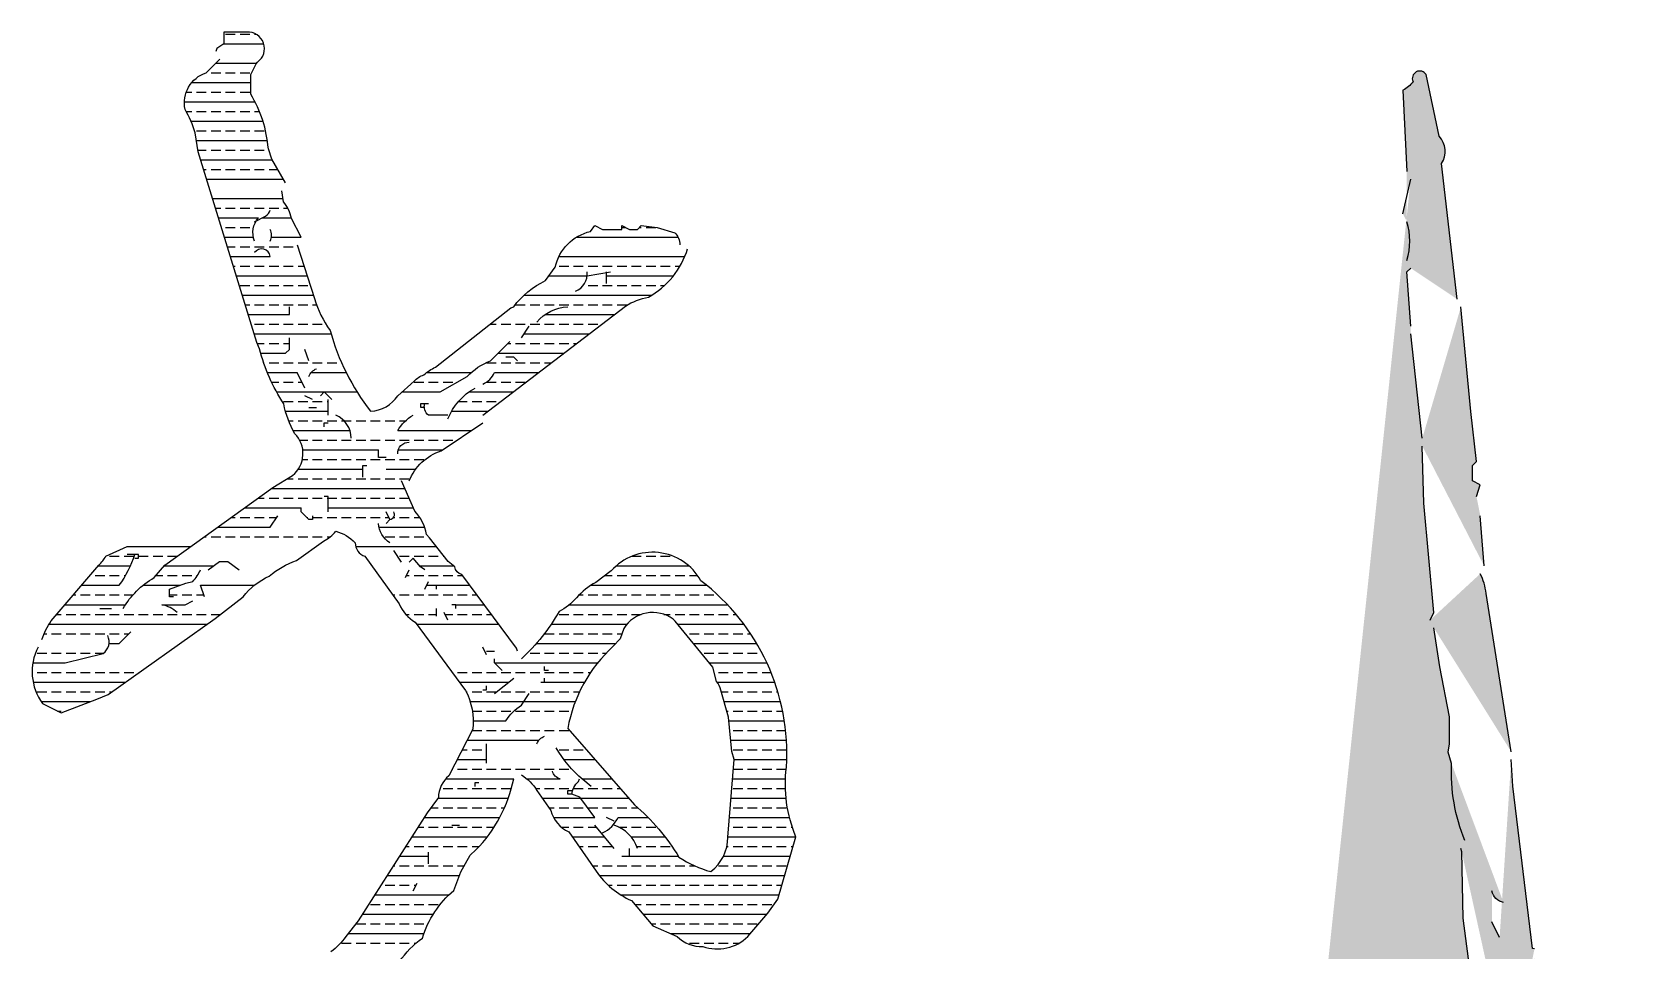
# Model space of a CAD drawing. Header units: millimetres. Extents: x 127 to 2034, y 513 to 812.
# Drawn here: x 1879.713 to 1883.858, y 553.201 to 555.576 of the extents above; entities that cross this region are included whole.
import ezdxf

# ---------------------------------------------------------------- set-up
doc = ezdxf.new("R2010")
doc.units = ezdxf.units.MM

msp = doc.modelspace()

# ---------------------------------------------------------------- hatches: boundary and pattern name
at = {"linetype": 'Continuous'}
h = msp.add_hatch(dxfattribs=at)
h.set_pattern_fill('BRASS', color=256, scale=0.2, style=0)
h.set_pattern_definition([(0, (1866.638263, 538.99628), (0, 0.05), []), (0, (1866.638263, 539.02128), (0, 0.05), [0.025, -0.0125])])
edge = h.paths.add_edge_path()
edge.add_arc((1882.86, 551.1456), 0.2614, 86.004, 112.9206, ccw=False)
edge.add_line((1882.8983, 551.3963), (1882.9093, 551.4033))
edge.add_line((1882.9093, 551.4033), (1883.3689, 551.5022))
edge.add_line((1883.3689, 551.5022), (1883.4173, 551.5111))
edge.add_line((1883.4173, 551.5111), (1883.6603, 551.5523))
edge.add_line((1883.6603, 551.5523), (1883.7573, 551.5893))
edge.add_line((1883.7573, 551.5893), (1883.8058, 551.6288))
edge.add_line((1883.8058, 551.6288), (1883.8108, 551.6338))
edge.add_line((1883.8108, 551.6338), (1883.8338, 551.6578))
edge.add_line((1883.8338, 551.6578), (1883.8383, 551.6863))
edge.add_line((1882.7183, 551.3963), (1882.7383, 551.3963))
edge.add_line((1882.5183, 551.4363), (1882.5483, 551.4563))
edge.add_line((1882.4883, 551.4563), (1882.4783, 551.4763))
edge.add_line((1882.5983, 551.4663), (1882.5483, 551.4763))
edge.add_line((1883.1083, 551.4763), (1883.0983, 551.4763))
edge.add_line((1883.0983, 551.4763), (1883.0583, 551.5263))
edge.add_line((1883.0583, 551.5263), (1883.0483, 551.5263))
edge.add_line((1883.0983, 551.4763), (1883.0983, 551.4863))
edge.add_line((1883.0983, 551.4863), (1883.0883, 551.4863))
edge.add_line((1882.7183, 551.4763), (1882.7483, 551.4763))
edge.add_line((1883.0183, 551.5063), (1883.0183, 551.4963))
edge.add_line((1883.0183, 551.4963), (1883.0083, 551.4963))
edge.add_line((1883.0083, 551.4963), (1883.0158, 551.5088))
edge.add_line((1883.0158, 551.5088), (1883.0183, 551.5163))
edge.add_arc((1883.1383, 551.4359), 0.1174, 70.0725, 109.9275, ccw=False)
edge.add_line((1883.1783, 551.5663), (1883.2183, 551.5663))
edge.add_line((1883.2483, 551.5763), (1883.2883, 551.6063))
edge.add_line((1883.3683, 551.5863), (1883.3683, 551.5963))
edge.add_line((1883.3683, 551.5963), (1883.3383, 551.5963))
edge.add_line((1883.5883, 551.6063), (1883.5683, 551.6063))
edge.add_line((1883.5683, 551.6063), (1883.5683, 551.6163))
edge.add_line((1883.4883, 551.6063), (1883.4983, 551.6063))
edge.add_line((1883.4983, 551.6063), (1883.4983, 551.6163))
edge.add_line((1883.3883, 551.6063), (1883.4093, 551.6143))
edge.add_arc((1883.4548, 551.5358), 0.0907, 94.1081, 120.0973, ccw=False)
edge.add_arc((1883.5183, 551.4625), 0.1808, 73.9458, 106.0542, ccw=False)
edge.add_line((1883.6383, 551.6563), (1883.6383, 551.6663))
edge.add_line((1883.6383, 551.6663), (1883.6483, 551.6663))
edge.add_line((1883.6083, 551.6563), (1883.6383, 551.6563))
edge.add_line((1883.6383, 551.6563), (1883.6883, 551.6863))
edge.add_arc((1883.7691, 551.7779), 0.094, 229.6742, 257.1957, ccw=False)
edge.add_line((1883.8583, 551.7063), (1883.7543, 552.0843))
edge.add_arc((1883.8519, 552.1426), 0.1137, 178.1205, 210.8201, ccw=False)
edge.add_line((1883.6783, 551.7963), (1883.6783, 551.8163))
edge.add_line((1883.6983, 551.8163), (1883.7138, 551.8278))
edge.add_line((1883.7138, 551.8278), (1883.7228, 551.8548))
edge.add_line((1883.7228, 551.8548), (1883.7283, 551.8963))
edge.add_line((1883.7283, 551.8963), (1883.7183, 551.8963))
edge.add_line((1883.7183, 551.8963), (1883.7083, 551.9063))
edge.add_line((1883.7083, 551.9063), (1883.7083, 551.9263))
edge.add_line((1883.6583, 551.8963), (1883.6583, 551.9163))
edge.add_line((1883.7083, 551.9663), (1883.6483, 551.9863))
edge.add_arc((1883.6628, 552.0309), 0.026, 12.0306, 77.9694)
edge.add_line((1883.7283, 552.1663), (1883.7258, 552.1738))
edge.add_line((1883.7258, 552.1738), (1883.7183, 552.1763))
edge.add_line((1883.7183, 552.1763), (1883.7183, 552.2263))
edge.add_line((1883.7183, 552.2263), (1883.7283, 552.2263))
edge.add_line((1883.6283, 552.2063), (1883.6283, 552.2463))
edge.add_line((1883.7283, 552.2463), (1883.7034, 552.3655))
edge.add_arc((1883.5399, 552.3444), 0.1649, 7.3342, 25.8401)
edge.add_line((1883.6883, 552.4363), (1883.6636, 552.726))
edge.add_line((1883.6636, 552.726), (1883.6134, 553.0456))
edge.add_line((1883.6134, 553.0456), (1883.6032, 553.0868))
edge.add_line((1883.6032, 553.0868), (1883.5983, 553.1863))
edge.add_line((1883.5983, 552.5463), (1883.5983, 552.5563))
edge.add_line((1883.5983, 552.5563), (1883.6083, 552.5563))
edge.add_line((1883.5083, 552.5463), (1883.5083, 552.5563))
edge.add_line((1883.5083, 552.5563), (1883.5083, 552.5663))
edge.add_line((1883.5083, 552.5663), (1883.4983, 552.5663))
edge.add_line((1883.4983, 552.5663), (1883.4983, 552.5563))
edge.add_line((1883.5083, 552.6063), (1883.4825, 552.7669))
edge.add_line((1883.4825, 552.7669), (1883.414, 553.2857))
edge.add_line((1883.414, 553.2857), (1883.4103, 553.4573))
edge.add_line((1883.4103, 553.4573), (1883.4083, 553.4663))
edge.add_line((1883.5783, 552.6963), (1883.5883, 552.7263))
edge.add_line((1883.5883, 552.7663), (1883.5883, 552.7763))
edge.add_line((1883.5883, 552.7763), (1883.5783, 552.7763))
edge.add_line((1883.5483, 552.9963), (1883.5583, 552.9963))
edge.add_line((1883.5583, 552.9963), (1883.5583, 553.0063))
edge.add_line((1883.5983, 553.2063), (1883.593, 553.2075))
edge.add_line((1883.593, 553.2075), (1883.5426, 553.6268))
edge.add_line((1883.5426, 553.6268), (1883.5383, 553.6963))
edge.add_line((1883.5083, 553.2363), (1883.4883, 553.2763))
edge.add_arc((1883.5262, 553.3642), 0.0387, 191.7935, 258.2065, ccw=False)
edge.add_arc((1883.8625, 553.6656), 0.4791, 177.5818, 201.9782, ccw=False)
edge.add_line((1883.3839, 553.6858), (1883.3753, 553.7153))
edge.add_line((1883.3753, 553.7153), (1883.3783, 553.7363))
edge.add_line((1883.3783, 553.7363), (1883.3783, 553.8063))
edge.add_line((1883.3783, 553.8063), (1883.3534, 553.9355))
edge.add_line((1883.3534, 553.9355), (1883.3383, 554.0363))
edge.add_line((1883.5383, 553.7163), (1883.4734, 554.1255))
edge.add_arc((1883.3099, 554.1044), 0.1649, 7.3342, 25.8401)
edge.add_line((1883.3283, 554.0563), (1883.3383, 554.0763))
edge.add_line((1883.3383, 554.0763), (1883.3123, 554.3583))
edge.add_line((1883.3123, 554.3583), (1883.3083, 554.5063))
edge.add_line((1883.4683, 554.1963), (1883.4583, 554.3263))
edge.add_line((1883.4483, 554.3763), (1883.4583, 554.4063))
edge.add_line((1883.4583, 554.4063), (1883.4383, 554.4163))
edge.add_line((1883.4383, 554.4163), (1883.4383, 554.4563))
edge.add_line((1883.4383, 554.4563), (1883.4483, 554.4663))
edge.add_line((1883.4483, 554.4663), (1883.4334, 554.5956))
edge.add_line((1883.4334, 554.5956), (1883.4083, 554.8663))
edge.add_line((1883.3083, 554.5263), (1883.2783, 554.7963))
edge.add_line((1883.2783, 554.8163), (1883.2683, 554.9563))
edge.add_line((1883.2683, 554.9563), (1883.2783, 554.9663))
edge.add_line((1883.3983, 554.8863), (1883.3583, 555.2363))
edge.add_arc((1883.3102, 555.2676), 0.0574, 326.8819, 403.5505)
edge.add_line((1883.3518, 555.3072), (1883.3183, 555.4663))
edge.add_arc((1883.3017, 555.4565), 0.0193, 30.6701, 205.1244)
edge.add_arc((1883.2278, 555.4887), 0.0695, 296.0464, 324.4264, ccw=False)
edge.add_line((1883.2583, 555.4263), (1883.2683, 555.2163))
edge.add_arc((1883.1123, 555.0363), 0.1638, 342.2287, 377.7713)
edge.add_line((1883.2583, 555.1063), (1883.2783, 555.1963))

# ---------------------------------------------------------------- linework, layer by layer
for p, q in [((1880.2133, 555.5713), (1880.2383, 555.5713)), ((1880.2508, 555.5713), (1880.2758, 555.5713)), ((1880.2883, 555.5713), (1880.2912, 555.5713)), ((1880.2083, 555.5463), (1880.3118, 555.5463)), ((1880.1633, 555.4713), (1880.1633, 555.4713)), ((1880.1758, 555.4713), (1880.2008, 555.4713)), ((1880.1883, 555.4963), (1880.2938, 555.4963)), ((1880.2133, 555.4713), (1880.2383, 555.4713)), ((1880.2508, 555.4713), (1880.2758, 555.4713)), ((1880.1262, 555.4463), (1880.2783, 555.4463)), ((1880.1066, 555.3963), (1880.2893, 555.3963)), ((1880.1116, 555.4213), (1880.1258, 555.4213)), ((1880.1383, 555.4213), (1880.1633, 555.4213)), ((1880.1758, 555.4213), (1880.2008, 555.4213)), ((1880.2133, 555.4213), (1880.2383, 555.4213)), ((1880.2508, 555.4213), (1880.2758, 555.4213)), ((1880.1112, 555.3713), (1880.1258, 555.3713)), ((1880.1237, 555.3463), (1880.3097, 555.3463)), ((1880.1383, 555.3713), (1880.1633, 555.3713)), ((1880.1758, 555.3713), (1880.2008, 555.3713)), ((1880.2133, 555.3713), (1880.2383, 555.3713)), ((1880.2508, 555.3713), (1880.2758, 555.3713)), ((1880.2883, 555.3713), (1880.3007, 555.3713)), ((1880.1383, 555.3213), (1880.1633, 555.3213)), ((1880.1758, 555.3213), (1880.2008, 555.3213)), ((1880.2133, 555.3213), (1880.2383, 555.3213)), ((1880.2508, 555.3213), (1880.2758, 555.3213)), ((1880.2883, 555.3213), (1880.3133, 555.3213)), ((1880.1374, 555.2963), (1880.3213, 555.2963)), ((1880.1416, 555.2713), (1880.1633, 555.2713)), ((1880.1758, 555.2713), (1880.2008, 555.2713)), ((1880.2133, 555.2713), (1880.2383, 555.2713)), ((1880.2508, 555.2713), (1880.2758, 555.2713)), ((1880.2883, 555.2713), (1880.3133, 555.2713)), ((1880.1487, 555.2463), (1880.3336, 555.2463)), ((1880.1564, 555.2213), (1880.1633, 555.2213)), ((1880.1758, 555.2213), (1880.2008, 555.2213)), ((1880.2133, 555.2213), (1880.2383, 555.2213)), ((1880.2508, 555.2213), (1880.2758, 555.2213)), ((1880.2883, 555.2213), (1880.3133, 555.2213)), ((1880.3258, 555.2213), (1880.3481, 555.2213)), ((1880.1641, 555.1963), (1880.3625, 555.1963)), ((1880.1795, 555.1463), (1880.3614, 555.1463)), ((1880.1872, 555.1213), (1880.2008, 555.1213)), ((1880.195, 555.0963), (1880.2983, 555.0963)), ((1880.2133, 555.1213), (1880.2383, 555.1213)), ((1880.2508, 555.1213), (1880.2758, 555.1213)), ((1880.2883, 555.1213), (1880.3133, 555.1213)), ((1880.3079, 555.0963), (1880.3834, 555.0963)), ((1880.3258, 555.1213), (1880.3508, 555.1213)), ((1880.3633, 555.1213), (1880.374, 555.1213)), ((1880.2133, 555.0713), (1880.2383, 555.0713)), ((1880.2508, 555.0713), (1880.2758, 555.0713)), ((1881.2383, 555.0713), (1881.2483, 555.0713)), ((1881.2833, 555.0713), (1881.2883, 555.0713)), ((1881.3008, 555.0713), (1881.3258, 555.0713)), ((1880.2104, 555.0463), (1880.2852, 555.0463)), ((1880.2181, 555.0213), (1880.2383, 555.0213)), ((1880.2508, 555.0213), (1880.2758, 555.0213)), ((1880.2883, 555.0213), (1880.3133, 555.0213)), ((1880.3258, 555.0213), (1880.3508, 555.0213)), ((1880.3317, 555.0463), (1880.4083, 555.0463)), ((1880.3633, 555.0213), (1880.3883, 555.0213)), ((1881.121, 555.0463), (1881.3833, 555.0463)), ((1880.2258, 554.9963), (1880.3283, 554.9963)), ((1880.2335, 554.9713), (1880.2383, 554.9713)), ((1880.2508, 554.9713), (1880.2758, 554.9713)), ((1880.2883, 554.9713), (1880.3133, 554.9713)), ((1880.3258, 554.9713), (1880.3508, 554.9713)), ((1880.3633, 554.9713), (1880.3883, 554.9713)), ((1880.4008, 554.9713), (1880.416, 554.9713)), ((1881.0754, 554.9963), (1881.4009, 554.9963)), ((1881.0758, 554.9713), (1881.1008, 554.9713)), ((1881.1133, 554.9713), (1881.1383, 554.9713)), ((1881.1508, 554.9713), (1881.1758, 554.9713)), ((1881.1883, 554.9713), (1881.2133, 554.9713)), ((1881.2258, 554.9713), (1881.2508, 554.9713)), ((1881.2633, 554.9713), (1881.2883, 554.9713)), ((1881.3008, 554.9713), (1881.3258, 554.9713)), ((1881.3383, 554.9713), (1881.3633, 554.9713)), ((1881.3758, 554.9713), (1881.3883, 554.9713)), ((1880.2412, 554.9463), (1880.424, 554.9463)), ((1881.0497, 554.9463), (1881.1483, 554.9463)), ((1881.1983, 554.9463), (1881.3713, 554.9463)), ((1880.2508, 554.9213), (1880.2758, 554.9213)), ((1880.2566, 554.8963), (1880.4401, 554.8963)), ((1880.2883, 554.9213), (1880.3133, 554.9213)), ((1880.3258, 554.9213), (1880.3508, 554.9213)), ((1880.3633, 554.9213), (1880.3883, 554.9213)), ((1880.4008, 554.9213), (1880.4258, 554.9213)), ((1880.9849, 554.8963), (1881.3159, 554.8963)), ((1881.1379, 554.9213), (1881.1383, 554.9213)), ((1881.1508, 554.9213), (1881.1758, 554.9213)), ((1881.1883, 554.9213), (1881.2133, 554.9213)), ((1881.2258, 554.9213), (1881.2508, 554.9213)), ((1881.2633, 554.9213), (1881.2883, 554.9213)), ((1881.3008, 554.9213), (1881.3258, 554.9213)), ((1881.3383, 554.9213), (1881.3483, 554.9213)), ((1880.2643, 554.8713), (1880.2758, 554.8713)), ((1880.2721, 554.8463), (1880.3783, 554.8463)), ((1880.2883, 554.8713), (1880.3133, 554.8713)), ((1880.3258, 554.8713), (1880.3508, 554.8713)), ((1880.3633, 554.8713), (1880.3883, 554.8713)), ((1880.4008, 554.8713), (1880.4258, 554.8713)), ((1880.4383, 554.8713), (1880.4484, 554.8713)), ((1880.9633, 554.8713), (1880.9883, 554.8713)), ((1881.0008, 554.8713), (1881.0258, 554.8713)), ((1881.0383, 554.8713), (1881.0633, 554.8713)), ((1881.0396, 554.8463), (1881.2185, 554.8463)), ((1881.0758, 554.8713), (1881.1008, 554.8713)), ((1881.1133, 554.8713), (1881.1383, 554.8713)), ((1881.1508, 554.8713), (1881.1758, 554.8713)), ((1881.1883, 554.8713), (1881.2133, 554.8713)), ((1881.2258, 554.8713), (1881.2508, 554.8713)), ((1880.2883, 554.8213), (1880.3133, 554.8213)), ((1880.3258, 554.8213), (1880.3508, 554.8213)), ((1880.3633, 554.8213), (1880.3883, 554.8213)), ((1880.4008, 554.8213), (1880.4258, 554.8213)), ((1880.4383, 554.8213), (1880.4633, 554.8213)), ((1880.8969, 554.8213), (1880.9133, 554.8213)), ((1880.9258, 554.8213), (1880.9508, 554.8213)), ((1880.9633, 554.8213), (1880.9883, 554.8213)), ((1881.0008, 554.8213), (1881.0258, 554.8213)), ((1881.0383, 554.8213), (1881.0633, 554.8213)), ((1881.0758, 554.8213), (1881.1008, 554.8213)), ((1881.1133, 554.8213), (1881.1383, 554.8213)), ((1881.1508, 554.8213), (1881.1758, 554.8213)), ((1880.2875, 554.7963), (1880.486, 554.7963)), ((1880.2955, 554.7713), (1880.3133, 554.7713)), ((1880.3258, 554.7713), (1880.3508, 554.7713)), ((1880.3633, 554.7713), (1880.3783, 554.7713)), ((1880.9433, 554.7713), (1880.9508, 554.7713)), ((1880.9633, 554.7713), (1880.9883, 554.7713)), ((1880.9849, 554.7963), (1881.1531, 554.7963)), ((1881.0008, 554.7713), (1881.0258, 554.7713)), ((1881.0383, 554.7713), (1881.0633, 554.7713)), ((1881.0758, 554.7713), (1881.1008, 554.7713)), ((1881.1133, 554.7713), (1881.1203, 554.7713)), ((1880.3042, 554.7463), (1880.3683, 554.7463)), ((1880.3119, 554.7213), (1880.3133, 554.7213)), ((1880.3258, 554.7213), (1880.3508, 554.7213)), ((1880.3633, 554.7213), (1880.3883, 554.7213)), ((1880.4008, 554.7213), (1880.4258, 554.7213)), ((1880.4383, 554.7213), (1880.4633, 554.7213)), ((1880.4758, 554.7213), (1880.5008, 554.7213)), ((1880.5133, 554.7213), (1880.5133, 554.7213)), ((1880.8883, 554.7213), (1880.9133, 554.7213)), ((1880.9183, 554.7463), (1881.0876, 554.7463)), ((1880.9258, 554.7213), (1880.9508, 554.7213)), ((1880.9633, 554.7213), (1880.9883, 554.7213)), ((1881.0008, 554.7213), (1881.0258, 554.7213)), ((1881.0383, 554.7213), (1881.0549, 554.7213)), ((1880.3212, 554.6963), (1880.3983, 554.6963)), ((1880.4347, 554.6963), (1880.5251, 554.6963)), ((1880.7334, 554.6963), (1880.8485, 554.6963)), ((1880.9083, 554.6963), (1881.0222, 554.6963)), ((1880.3322, 554.6713), (1880.3508, 554.6713)), ((1880.3449, 554.6463), (1880.5532, 554.6463)), ((1880.3633, 554.6713), (1880.3883, 554.6713)), ((1880.4008, 554.6713), (1880.4108, 554.6713)), ((1880.6696, 554.6463), (1880.7683, 554.6463)), ((1880.7008, 554.6713), (1880.7258, 554.6713)), ((1880.7383, 554.6713), (1880.7633, 554.6713)), ((1880.7758, 554.6713), (1880.8008, 554.6713)), ((1880.8427, 554.6463), (1880.9568, 554.6463)), ((1880.8883, 554.6713), (1880.9133, 554.6713)), ((1880.9258, 554.6713), (1880.9508, 554.6713)), ((1880.9633, 554.6713), (1880.9883, 554.6713)), ((1880.3633, 554.6213), (1880.3883, 554.6213)), ((1880.3681, 554.5963), (1880.4783, 554.5963)), ((1880.4008, 554.6213), (1880.4258, 554.6213)), ((1880.4383, 554.6213), (1880.4633, 554.6213)), ((1880.4758, 554.6213), (1880.4783, 554.6213)), ((1880.7979, 554.5963), (1880.8913, 554.5963)), ((1880.8156, 554.6213), (1880.8383, 554.6213)), ((1880.8508, 554.6213), (1880.8758, 554.6213)), ((1880.8883, 554.6213), (1880.9133, 554.6213)), ((1880.3765, 554.5713), (1880.3883, 554.5713)), ((1880.4008, 554.5713), (1880.4258, 554.5713)), ((1880.4383, 554.5713), (1880.4633, 554.5713)), ((1880.4758, 554.5713), (1880.5008, 554.5713)), ((1880.5133, 554.5713), (1880.5383, 554.5713)), ((1880.5508, 554.5713), (1880.5758, 554.5713)), ((1880.5883, 554.5713), (1880.6133, 554.5713)), ((1880.6258, 554.5713), (1880.6508, 554.5713)), ((1880.6633, 554.5713), (1880.6786, 554.5713)), ((1880.3879, 554.5463), (1880.5349, 554.5463)), ((1880.4049, 554.5213), (1880.4258, 554.5213)), ((1880.4383, 554.5213), (1880.4633, 554.5213)), ((1880.4758, 554.5213), (1880.5008, 554.5213)), ((1880.5133, 554.5213), (1880.5383, 554.5213)), ((1880.5508, 554.5213), (1880.5758, 554.5213)), ((1880.5883, 554.5213), (1880.6133, 554.5213)), ((1880.6258, 554.5213), (1880.6508, 554.5213)), ((1880.6583, 554.5463), (1880.8486, 554.5463)), ((1880.6633, 554.5213), (1880.6883, 554.5213)), ((1880.7008, 554.5213), (1880.7258, 554.5213)), ((1880.7383, 554.5213), (1880.7633, 554.5213)), ((1880.7758, 554.5213), (1880.8008, 554.5213)), ((1880.4117, 554.4713), (1880.4258, 554.4713)), ((1880.4129, 554.4963), (1880.6083, 554.4963)), ((1880.4383, 554.4713), (1880.4633, 554.4713)), ((1880.4758, 554.4713), (1880.5008, 554.4713)), ((1880.5133, 554.4713), (1880.5383, 554.4713)), ((1880.5508, 554.4713), (1880.5758, 554.4713)), ((1880.5883, 554.4713), (1880.6133, 554.4713)), ((1880.6258, 554.4713), (1880.6508, 554.4713)), ((1880.6598, 554.4963), (1880.7745, 554.4963)), ((1880.6633, 554.4713), (1880.6883, 554.4713)), ((1880.7008, 554.4713), (1880.7258, 554.4713)), ((1880.401, 554.4463), (1880.5683, 554.4463)), ((1880.6483, 554.4463), (1880.7048, 554.4463)), ((1880.3323, 554.3963), (1880.677, 554.3963)), ((1880.3718, 554.4213), (1880.3883, 554.4213)), ((1880.4008, 554.4213), (1880.4258, 554.4213)), ((1880.4383, 554.4213), (1880.4633, 554.4213)), ((1880.4758, 554.4213), (1880.5008, 554.4213)), ((1880.5133, 554.4213), (1880.5383, 554.4213)), ((1880.5508, 554.4213), (1880.5758, 554.4213)), ((1880.5883, 554.4213), (1880.6133, 554.4213)), ((1880.6258, 554.4213), (1880.6508, 554.4213)), ((1880.6633, 554.4213), (1880.6883, 554.4213)), ((1880.2623, 554.3463), (1880.4083, 554.3463)), ((1880.2973, 554.3713), (1880.3133, 554.3713)), ((1880.3258, 554.3713), (1880.3508, 554.3713)), ((1880.3633, 554.3713), (1880.3883, 554.3713)), ((1880.4008, 554.3713), (1880.4258, 554.3713)), ((1880.4383, 554.3713), (1880.4633, 554.3713)), ((1880.4758, 554.3713), (1880.5008, 554.3713)), ((1880.4783, 554.3463), (1880.6988, 554.3463)), ((1880.5133, 554.3713), (1880.5383, 554.3713)), ((1880.5508, 554.3713), (1880.5758, 554.3713)), ((1880.5883, 554.3713), (1880.6133, 554.3713)), ((1880.6258, 554.3713), (1880.6508, 554.3713)), ((1880.6633, 554.3713), (1880.6879, 554.3713)), ((1880.2273, 554.3213), (1880.2383, 554.3213)), ((1880.2508, 554.3213), (1880.2758, 554.3213)), ((1880.2883, 554.3213), (1880.3133, 554.3213)), ((1880.3258, 554.3213), (1880.3449, 554.3213)), ((1880.4233, 554.3213), (1880.4258, 554.3213)), ((1880.4383, 554.3213), (1880.4633, 554.3213)), ((1880.4758, 554.3213), (1880.5008, 554.3213)), ((1880.5133, 554.3213), (1880.5383, 554.3213)), ((1880.5508, 554.3213), (1880.5758, 554.3213)), ((1880.5883, 554.3213), (1880.6133, 554.3213)), ((1880.6258, 554.3213), (1880.6358, 554.3213)), ((1880.6471, 554.3213), (1880.6508, 554.3213)), ((1880.6633, 554.3213), (1880.6883, 554.3213)), ((1880.7008, 554.3213), (1880.7157, 554.3213)), ((1880.1573, 554.2713), (1880.1633, 554.2713)), ((1880.1758, 554.2713), (1880.2008, 554.2713)), ((1880.1923, 554.2963), (1880.3283, 554.2963)), ((1880.2133, 554.2713), (1880.2383, 554.2713)), ((1880.2508, 554.2713), (1880.2758, 554.2713)), ((1880.2883, 554.2713), (1880.3133, 554.2713)), ((1880.3258, 554.2713), (1880.3508, 554.2713)), ((1880.3633, 554.2713), (1880.3883, 554.2713)), ((1880.4008, 554.2713), (1880.4258, 554.2713)), ((1880.4383, 554.2713), (1880.4633, 554.2713)), ((1880.4758, 554.2713), (1880.4837, 554.2713)), ((1880.6099, 554.2963), (1880.728, 554.2963)), ((1880.6258, 554.2713), (1880.6508, 554.2713)), ((1880.6633, 554.2713), (1880.6883, 554.2713)), ((1880.7008, 554.2713), (1880.7258, 554.2713)), ((1880.7383, 554.2713), (1880.7385, 554.2713)), ((1879.9133, 554.2213), (1879.9383, 554.2213)), ((1879.9508, 554.2213), (1879.9758, 554.2213)), ((1879.9583, 554.2463), (1880.1223, 554.2463)), ((1879.9883, 554.2213), (1880.0133, 554.2213)), ((1880.0258, 554.2213), (1880.0508, 554.2213)), ((1880.0633, 554.2213), (1880.0873, 554.2213)), ((1880.5498, 554.2463), (1880.7588, 554.2463)), ((1880.6633, 554.2213), (1880.6883, 554.2213)), ((1880.7008, 554.2213), (1880.7258, 554.2213)), ((1880.7383, 554.2213), (1880.7633, 554.2213)), ((1880.7758, 554.2213), (1880.7788, 554.2213)), ((1881.2637, 554.2213), (1881.2883, 554.2213)), ((1881.3008, 554.2213), (1881.3258, 554.2213)), ((1881.3383, 554.2213), (1881.3633, 554.2213)), ((1879.8836, 554.1963), (1879.9668, 554.1963)), ((1880.0536, 554.1963), (1880.1814, 554.1963)), ((1880.7155, 554.1963), (1880.8029, 554.1963)), ((1881.2233, 554.1963), (1881.4117, 554.1963)), ((1879.8409, 554.1463), (1879.9383, 554.1463)), ((1879.8623, 554.1713), (1879.8633, 554.1713)), ((1879.8758, 554.1713), (1879.9008, 554.1713)), ((1879.9133, 554.1713), (1879.9383, 554.1713)), ((1879.9508, 554.1713), (1879.9541, 554.1713)), ((1879.9994, 554.1463), (1880.0945, 554.1463)), ((1880.0325, 554.1713), (1880.0508, 554.1713)), ((1880.0633, 554.1713), (1880.0883, 554.1713)), ((1880.1008, 554.1713), (1880.1258, 554.1713)), ((1880.1383, 554.1713), (1880.14, 554.1713)), ((1880.1483, 554.1463), (1880.2876, 554.1463)), ((1880.6808, 554.1713), (1880.6883, 554.1713)), ((1880.7008, 554.1713), (1880.7258, 554.1713)), ((1880.7333, 554.1463), (1880.7583, 554.1463)), ((1880.7383, 554.1713), (1880.7633, 554.1713)), ((1880.7683, 554.1463), (1880.8451, 554.1463)), ((1880.7758, 554.1713), (1880.8008, 554.1713)), ((1880.8133, 554.1713), (1880.8265, 554.1713)), ((1881.158, 554.1463), (1881.4575, 554.1463)), ((1881.1941, 554.1713), (1881.2133, 554.1713)), ((1881.2258, 554.1713), (1881.2508, 554.1713)), ((1881.2633, 554.1713), (1881.2883, 554.1713)), ((1881.3008, 554.1713), (1881.3258, 554.1713)), ((1881.3383, 554.1713), (1881.3633, 554.1713)), ((1881.3758, 554.1713), (1881.4008, 554.1713)), ((1881.4133, 554.1713), (1881.4341, 554.1713)), ((1879.8195, 554.1213), (1879.8258, 554.1213)), ((1879.8383, 554.1213), (1879.8633, 554.1213)), ((1879.8758, 554.1213), (1879.9008, 554.1213)), ((1879.9133, 554.1213), (1879.9383, 554.1213)), ((1879.9508, 554.1213), (1879.9734, 554.1213)), ((1880.0683, 554.1213), (1880.0883, 554.1213)), ((1880.1008, 554.1213), (1880.1258, 554.1213)), ((1880.1383, 554.1213), (1880.1566, 554.1213)), ((1880.6456, 554.1213), (1880.6508, 554.1213)), ((1880.6633, 554.1213), (1880.6883, 554.1213)), ((1880.7008, 554.1213), (1880.7258, 554.1213)), ((1880.7383, 554.1213), (1880.7633, 554.1213)), ((1880.7758, 554.1213), (1880.8008, 554.1213)), ((1880.8133, 554.1213), (1880.8383, 554.1213)), ((1880.8508, 554.1213), (1880.8636, 554.1213)), ((1881.1276, 554.1213), (1881.1383, 554.1213)), ((1881.1508, 554.1213), (1881.1758, 554.1213)), ((1881.1883, 554.1213), (1881.2133, 554.1213)), ((1881.2258, 554.1213), (1881.2508, 554.1213)), ((1881.2633, 554.1213), (1881.2883, 554.1213)), ((1881.3008, 554.1213), (1881.3258, 554.1213)), ((1881.3383, 554.1213), (1881.3633, 554.1213)), ((1881.3758, 554.1213), (1881.4008, 554.1213)), ((1881.4133, 554.1213), (1881.4383, 554.1213)), ((1881.4508, 554.1213), (1881.4758, 554.1213)), ((1879.7768, 554.0713), (1879.7883, 554.0713)), ((1879.7982, 554.0963), (1879.9544, 554.0963)), ((1879.8008, 554.0713), (1879.8258, 554.0713)), ((1879.8383, 554.0713), (1879.8633, 554.0713)), ((1879.8758, 554.0713), (1879.9008, 554.0713)), ((1879.9133, 554.0713), (1879.9383, 554.0713)), ((1879.9508, 554.0713), (1879.9758, 554.0713)), ((1879.9883, 554.0713), (1880.0133, 554.0713)), ((1880.0258, 554.0713), (1880.0508, 554.0713)), ((1880.0483, 554.0963), (1880.1083, 554.0963)), ((1880.0633, 554.0713), (1880.0883, 554.0713)), ((1880.1008, 554.0713), (1880.1258, 554.0713)), ((1880.1383, 554.0713), (1880.1633, 554.0713)), ((1880.1758, 554.0713), (1880.2004, 554.0713)), ((1880.6789, 554.0713), (1880.6883, 554.0713)), ((1880.7008, 554.0713), (1880.7258, 554.0713)), ((1880.7383, 554.0713), (1880.7583, 554.0713)), ((1880.7808, 554.0713), (1880.8008, 554.0713)), ((1880.8083, 554.0963), (1880.8822, 554.0963)), ((1880.8133, 554.0713), (1880.8383, 554.0713)), ((1880.8508, 554.0713), (1880.8758, 554.0713)), ((1880.8883, 554.0713), (1880.9008, 554.0713)), ((1881.0758, 554.0713), (1881.1008, 554.0713)), ((1881.1026, 554.0963), (1881.5114, 554.0963)), ((1881.1133, 554.0713), (1881.1383, 554.0713)), ((1881.1508, 554.0713), (1881.1758, 554.0713)), ((1881.1883, 554.0713), (1881.2133, 554.0713)), ((1881.2258, 554.0713), (1881.2508, 554.0713)), ((1881.2633, 554.0713), (1881.2883, 554.0713)), ((1881.3466, 554.0713), (1881.3633, 554.0713)), ((1881.3758, 554.0713), (1881.4008, 554.0713)), ((1881.4133, 554.0713), (1881.4383, 554.0713)), ((1881.4508, 554.0713), (1881.4758, 554.0713)), ((1881.4883, 554.0713), (1881.5133, 554.0713)), ((1881.5258, 554.0713), (1881.5336, 554.0713)), ((1879.744, 554.0213), (1879.7508, 554.0213)), ((1879.757, 554.0463), (1880.1665, 554.0463)), ((1879.7633, 554.0213), (1879.7883, 554.0213)), ((1879.8008, 554.0213), (1879.8258, 554.0213)), ((1879.8383, 554.0213), (1879.8633, 554.0213)), ((1879.8758, 554.0213), (1879.9008, 554.0213)), ((1879.9133, 554.0213), (1879.9383, 554.0213)), ((1879.9508, 554.0213), (1879.9633, 554.0213)), ((1880.707, 554.0463), (1880.9193, 554.0463)), ((1881.0383, 554.0213), (1881.0633, 554.0213)), ((1881.0556, 554.0463), (1881.2515, 554.0463)), ((1881.0758, 554.0213), (1881.1008, 554.0213)), ((1881.1133, 554.0213), (1881.1383, 554.0213)), ((1881.1508, 554.0213), (1881.1758, 554.0213)), ((1881.1883, 554.0213), (1881.2133, 554.0213)), ((1881.2258, 554.0213), (1881.2383, 554.0213)), ((1881.3819, 554.0463), (1881.5534, 554.0463)), ((1881.4133, 554.0213), (1881.4383, 554.0213)), ((1881.4508, 554.0213), (1881.4758, 554.0213)), ((1881.4883, 554.0213), (1881.5133, 554.0213)), ((1881.5258, 554.0213), (1881.5508, 554.0213)), ((1881.5633, 554.0213), (1881.571, 554.0213)), ((1879.9118, 553.9963), (1879.9383, 553.9963)), ((1881.0173, 553.9963), (1881.2229, 553.9963)), ((1881.4231, 553.9963), (1881.5867, 553.9963)), ((1879.7148, 553.9463), (1879.7983, 553.9463)), ((1879.7258, 553.9713), (1879.7508, 553.9713)), ((1879.7633, 553.9713), (1879.7883, 553.9713)), ((1879.8008, 553.9713), (1879.8258, 553.9713)), ((1879.8383, 553.9713), (1879.8633, 553.9713)), ((1879.8758, 553.9713), (1879.8976, 553.9713)), ((1880.9083, 553.9463), (1881.1757, 553.9463)), ((1881.0008, 553.9713), (1881.0258, 553.9713)), ((1881.0383, 553.9713), (1881.0633, 553.9713)), ((1881.0758, 553.9713), (1881.1008, 553.9713)), ((1881.1133, 553.9713), (1881.1383, 553.9713)), ((1881.1508, 553.9713), (1881.1758, 553.9713)), ((1881.1883, 553.9713), (1881.1977, 553.9713)), ((1881.4508, 553.9713), (1881.4758, 553.9713)), ((1881.4643, 553.9463), (1881.6129, 553.9463)), ((1881.4883, 553.9713), (1881.5133, 553.9713)), ((1881.5258, 553.9713), (1881.5508, 553.9713)), ((1881.5633, 553.9713), (1881.5883, 553.9713)), ((1879.7127, 553.9213), (1879.7133, 553.9213)), ((1879.7153, 553.8963), (1879.9545, 553.8963)), ((1879.7258, 553.9213), (1879.7508, 553.9213)), ((1879.7633, 553.9213), (1879.7883, 553.9213)), ((1879.8008, 553.9213), (1879.8258, 553.9213)), ((1879.8383, 553.9213), (1879.8633, 553.9213)), ((1879.8758, 553.9213), (1879.9008, 553.9213)), ((1879.9133, 553.9213), (1879.9383, 553.9213)), ((1879.9508, 553.9213), (1879.9758, 553.9213)), ((1879.9883, 553.9213), (1879.9898, 553.9213)), ((1880.7994, 553.9213), (1880.8008, 553.9213)), ((1880.8133, 553.9213), (1880.8383, 553.9213)), ((1880.8179, 553.8963), (1880.9458, 553.8963)), ((1880.8508, 553.9213), (1880.8758, 553.9213)), ((1880.8883, 553.9213), (1880.9133, 553.9213)), ((1880.9258, 553.9213), (1880.9508, 553.9213)), ((1880.9633, 553.9213), (1880.9883, 553.9213)), ((1881.0008, 553.9213), (1881.0258, 553.9213)), ((1881.0383, 553.9213), (1881.0633, 553.9213)), ((1881.0383, 553.8963), (1881.1416, 553.8963)), ((1881.0758, 553.9213), (1881.1008, 553.9213)), ((1881.1133, 553.9213), (1881.1383, 553.9213)), ((1881.1508, 553.9213), (1881.1571, 553.9213)), ((1881.484, 553.8963), (1881.6332, 553.8963)), ((1881.4883, 553.9213), (1881.5133, 553.9213)), ((1881.5258, 553.9213), (1881.5508, 553.9213)), ((1881.5633, 553.9213), (1881.5883, 553.9213)), ((1881.6008, 553.9213), (1881.6237, 553.9213)), ((1879.7258, 553.8713), (1879.7508, 553.8713)), ((1879.7633, 553.8713), (1879.7883, 553.8713)), ((1879.8008, 553.8713), (1879.8258, 553.8713)), ((1879.8383, 553.8713), (1879.8633, 553.8713)), ((1879.8758, 553.8713), (1879.9008, 553.8713)), ((1879.9133, 553.8713), (1879.9192, 553.8713)), ((1880.8355, 553.8713), (1880.8383, 553.8713)), ((1880.8508, 553.8713), (1880.8758, 553.8713)), ((1880.8883, 553.8713), (1880.9133, 553.8713)), ((1880.9258, 553.8713), (1880.9508, 553.8713)), ((1880.9633, 553.8713), (1880.9883, 553.8713)), ((1881.0008, 553.8713), (1881.0258, 553.8713)), ((1881.0383, 553.8713), (1881.0633, 553.8713)), ((1881.0758, 553.8713), (1881.1008, 553.8713)), ((1881.1133, 553.8713), (1881.1286, 553.8713)), ((1881.4956, 553.8713), (1881.5133, 553.8713)), ((1881.5258, 553.8713), (1881.5508, 553.8713)), ((1881.5633, 553.8713), (1881.5883, 553.8713)), ((1881.6008, 553.8713), (1881.6258, 553.8713)), ((1881.6383, 553.8713), (1881.6413, 553.8713)), ((1879.7359, 553.8463), (1879.8649, 553.8463)), ((1879.7784, 553.8213), (1879.7883, 553.8213)), ((1879.8008, 553.8213), (1879.801, 553.8213)), ((1880.8456, 553.8463), (1881.1178, 553.8463)), ((1880.8514, 553.8213), (1880.8758, 553.8213)), ((1880.8883, 553.8213), (1880.9133, 553.8213)), ((1880.9258, 553.8213), (1880.9508, 553.8213)), ((1880.9633, 553.8213), (1880.9883, 553.8213)), ((1881.0008, 553.8213), (1881.0258, 553.8213)), ((1881.0383, 553.8213), (1881.0633, 553.8213)), ((1881.0758, 553.8213), (1881.1008, 553.8213)), ((1881.5026, 553.8463), (1881.6481, 553.8463)), ((1881.5095, 553.8213), (1881.5133, 553.8213)), ((1881.5258, 553.8213), (1881.5508, 553.8213)), ((1881.5633, 553.8213), (1881.5883, 553.8213)), ((1881.6008, 553.8213), (1881.6258, 553.8213)), ((1881.6383, 553.8213), (1881.6537, 553.8213)), ((1880.8508, 553.7713), (1880.8758, 553.7713)), ((1880.8535, 553.7963), (1880.9383, 553.7963)), ((1880.8883, 553.7713), (1880.9133, 553.7713)), ((1880.9258, 553.7713), (1880.9508, 553.7713)), ((1880.9633, 553.7713), (1880.9883, 553.7713)), ((1881.0008, 553.7713), (1881.0258, 553.7713)), ((1881.0383, 553.7713), (1881.0633, 553.7713)), ((1881.0758, 553.7713), (1881.1008, 553.7713)), ((1881.5148, 553.7963), (1881.6582, 553.7963)), ((1881.5258, 553.7713), (1881.5508, 553.7713)), ((1881.5633, 553.7713), (1881.5883, 553.7713)), ((1881.6008, 553.7713), (1881.6258, 553.7713)), ((1881.6383, 553.7713), (1881.6614, 553.7713)), ((1880.838, 553.7463), (1881.0238, 553.7463)), ((1881.5198, 553.7463), (1881.6636, 553.7463)), ((1880.8125, 553.6963), (1880.8883, 553.6963)), ((1880.8252, 553.7213), (1880.8383, 553.7213)), ((1880.8508, 553.7213), (1880.8758, 553.7213)), ((1881.0758, 553.7213), (1881.1008, 553.7213)), ((1881.0876, 553.6963), (1881.1681, 553.6963)), ((1881.1133, 553.7213), (1881.1383, 553.7213)), ((1881.5258, 553.7213), (1881.5508, 553.7213)), ((1881.5283, 553.6963), (1881.6645, 553.6963)), ((1881.5633, 553.7213), (1881.5883, 553.7213)), ((1881.6008, 553.7213), (1881.6258, 553.7213)), ((1881.6383, 553.7213), (1881.6633, 553.7213)), ((1880.7829, 553.6463), (1880.9583, 553.6463)), ((1880.7997, 553.6713), (1880.8008, 553.6713)), ((1880.8133, 553.6713), (1880.8383, 553.6713)), ((1880.8508, 553.6713), (1880.8758, 553.6713)), ((1880.8883, 553.6713), (1880.9133, 553.6713)), ((1880.9258, 553.6713), (1880.9508, 553.6713)), ((1880.9633, 553.6713), (1880.9883, 553.6713)), ((1880.9923, 553.6463), (1881.0783, 553.6463)), ((1881.0008, 553.6713), (1881.0258, 553.6713)), ((1881.0383, 553.6713), (1881.0633, 553.6713)), ((1881.0758, 553.6713), (1881.1008, 553.6713)), ((1881.1348, 553.6463), (1881.2118, 553.6463)), ((1881.5242, 553.6463), (1881.6613, 553.6463)), ((1881.5263, 553.6713), (1881.5508, 553.6713)), ((1881.5633, 553.6713), (1881.5883, 553.6713)), ((1881.6008, 553.6713), (1881.6258, 553.6713)), ((1881.6383, 553.6713), (1881.6631, 553.6713)), ((1880.7758, 553.6213), (1880.8008, 553.6213)), ((1880.8133, 553.6213), (1880.8383, 553.6213)), ((1880.8508, 553.6213), (1880.8758, 553.6213)), ((1880.8883, 553.6213), (1880.9133, 553.6213)), ((1880.9258, 553.6213), (1880.9508, 553.6213)), ((1881.015, 553.6213), (1881.0258, 553.6213)), ((1881.0383, 553.6213), (1881.0633, 553.6213)), ((1881.0758, 553.6213), (1881.1008, 553.6213)), ((1881.1133, 553.6213), (1881.1383, 553.6213)), ((1881.1508, 553.6213), (1881.1758, 553.6213)), ((1881.1883, 553.6213), (1881.2133, 553.6213)), ((1881.2258, 553.6213), (1881.2336, 553.6213)), ((1881.5258, 553.6213), (1881.5508, 553.6213)), ((1881.5633, 553.6213), (1881.5883, 553.6213)), ((1881.6008, 553.6213), (1881.6258, 553.6213)), ((1881.6383, 553.6213), (1881.6612, 553.6213)), ((1880.744, 553.5713), (1880.7633, 553.5713)), ((1880.7627, 553.5963), (1880.9445, 553.5963)), ((1880.7758, 553.5713), (1880.8008, 553.5713)), ((1880.8133, 553.5713), (1880.8383, 553.5713)), ((1880.8508, 553.5713), (1880.8758, 553.5713)), ((1880.8883, 553.5713), (1880.9133, 553.5713)), ((1880.9258, 553.5713), (1880.9346, 553.5713)), ((1881.0321, 553.5963), (1881.2555, 553.5963)), ((1881.0494, 553.5713), (1881.0633, 553.5713)), ((1881.0758, 553.5713), (1881.1008, 553.5713)), ((1881.1133, 553.5713), (1881.1383, 553.5713)), ((1881.1508, 553.5713), (1881.1758, 553.5713)), ((1881.1883, 553.5713), (1881.2133, 553.5713)), ((1881.2258, 553.5713), (1881.2508, 553.5713)), ((1881.2633, 553.5713), (1881.2794, 553.5713)), ((1881.5202, 553.5963), (1881.6629, 553.5963)), ((1881.5258, 553.5713), (1881.5508, 553.5713)), ((1881.5633, 553.5713), (1881.5883, 553.5713)), ((1881.6008, 553.5713), (1881.6258, 553.5713)), ((1881.6383, 553.5713), (1881.6633, 553.5713)), ((1880.7106, 553.5213), (1880.7258, 553.5213)), ((1880.7266, 553.5463), (1880.9224, 553.5463)), ((1880.7383, 553.5213), (1880.7633, 553.5213)), ((1880.7758, 553.5213), (1880.8008, 553.5213)), ((1880.8133, 553.5213), (1880.8383, 553.5213)), ((1880.8508, 553.5213), (1880.8758, 553.5213)), ((1880.8883, 553.5213), (1880.9077, 553.5213)), ((1881.0615, 553.5463), (1881.1683, 553.5463)), ((1881.0817, 553.5213), (1881.1008, 553.5213)), ((1881.1133, 553.5213), (1881.1383, 553.5213)), ((1881.1508, 553.5213), (1881.1724, 553.5213)), ((1881.2283, 553.5463), (1881.3057, 553.5463)), ((1881.2304, 553.5213), (1881.2508, 553.5213)), ((1881.2633, 553.5213), (1881.2883, 553.5213)), ((1881.3008, 553.5213), (1881.3258, 553.5213)), ((1881.5162, 553.5463), (1881.6717, 553.5463)), ((1881.5258, 553.5213), (1881.5508, 553.5213)), ((1881.5633, 553.5213), (1881.5883, 553.5213)), ((1881.6008, 553.5213), (1881.6258, 553.5213)), ((1881.6383, 553.5213), (1881.6633, 553.5213)), ((1881.6758, 553.5213), (1881.679, 553.5213)), ((1880.6947, 553.4963), (1880.8901, 553.4963)), ((1881.1094, 553.4963), (1881.1933, 553.4963)), ((1881.2618, 553.4963), (1881.3495, 553.4963)), ((1881.5122, 553.4963), (1881.6883, 553.4963)), ((1880.6627, 553.4463), (1880.7383, 553.4463)), ((1880.6787, 553.4713), (1880.6883, 553.4713)), ((1880.7008, 553.4713), (1880.7258, 553.4713)), ((1880.7383, 553.4713), (1880.7633, 553.4713)), ((1880.7758, 553.4713), (1880.8008, 553.4713)), ((1880.8133, 553.4713), (1880.8383, 553.4713)), ((1880.8508, 553.4713), (1880.8689, 553.4713)), ((1881.1268, 553.4713), (1881.1383, 553.4713)), ((1881.1508, 553.4713), (1881.1758, 553.4713)), ((1881.1883, 553.4713), (1881.2133, 553.4713)), ((1881.2583, 553.4463), (1881.3842, 553.4463)), ((1881.2764, 553.4713), (1881.2883, 553.4713)), ((1881.3008, 553.4713), (1881.3258, 553.4713)), ((1881.3383, 553.4713), (1881.3633, 553.4713)), ((1881.5009, 553.4463), (1881.6737, 553.4463)), ((1881.5096, 553.4713), (1881.5133, 553.4713)), ((1881.5258, 553.4713), (1881.5508, 553.4713)), ((1881.5633, 553.4713), (1881.5883, 553.4713)), ((1881.6008, 553.4713), (1881.6258, 553.4713)), ((1881.6383, 553.4713), (1881.6633, 553.4713)), ((1881.6758, 553.4713), (1881.681, 553.4713)), ((1880.6308, 553.3963), (1880.8179, 553.3963)), ((1880.6468, 553.4213), (1880.6508, 553.4213)), ((1880.6633, 553.4213), (1880.6883, 553.4213)), ((1880.7008, 553.4213), (1880.7258, 553.4213)), ((1880.7383, 553.4213), (1880.7633, 553.4213)), ((1880.7758, 553.4213), (1880.8008, 553.4213)), ((1880.8133, 553.4213), (1880.8303, 553.4213)), ((1881.1615, 553.4213), (1881.1758, 553.4213)), ((1881.1794, 553.3963), (1881.6591, 553.3963)), ((1881.1883, 553.4213), (1881.2133, 553.4213)), ((1881.2258, 553.4213), (1881.2508, 553.4213)), ((1881.2633, 553.4213), (1881.2883, 553.4213)), ((1881.3008, 553.4213), (1881.3258, 553.4213)), ((1881.3383, 553.4213), (1881.3633, 553.4213)), ((1881.3758, 553.4213), (1881.4008, 553.4213)), ((1881.4133, 553.4213), (1881.4264, 553.4213)), ((1881.4883, 553.4213), (1881.5133, 553.4213)), ((1881.5258, 553.4213), (1881.5508, 553.4213)), ((1881.5633, 553.4213), (1881.5883, 553.4213)), ((1881.6008, 553.4213), (1881.6258, 553.4213)), ((1881.6383, 553.4213), (1881.6633, 553.4213)), ((1880.6258, 553.3713), (1880.6508, 553.3713)), ((1880.6633, 553.3713), (1880.6883, 553.3713)), ((1880.7008, 553.3713), (1880.7058, 553.3713)), ((1881.2025, 553.3713), (1881.2133, 553.3713)), ((1881.2258, 553.3713), (1881.2508, 553.3713)), ((1881.2633, 553.3713), (1881.2883, 553.3713)), ((1881.3008, 553.3713), (1881.3258, 553.3713)), ((1881.3383, 553.3713), (1881.3633, 553.3713)), ((1881.3758, 553.3713), (1881.4008, 553.3713)), ((1881.4133, 553.3713), (1881.4383, 553.3713)), ((1881.4508, 553.3713), (1881.4758, 553.3713)), ((1881.4883, 553.3713), (1881.5133, 553.3713)), ((1881.5258, 553.3713), (1881.5508, 553.3713)), ((1881.5633, 553.3713), (1881.5883, 553.3713)), ((1881.6008, 553.3713), (1881.6258, 553.3713)), ((1881.6383, 553.3713), (1881.6518, 553.3713)), ((1880.5883, 553.3213), (1880.6133, 553.3213)), ((1880.5989, 553.3463), (1880.791, 553.3463)), ((1880.6258, 553.3213), (1880.6508, 553.3213)), ((1880.6633, 553.3213), (1880.6883, 553.3213)), ((1880.7008, 553.3213), (1880.7258, 553.3213)), ((1880.7383, 553.3213), (1880.7633, 553.3213)), ((1881.2351, 553.3463), (1881.6445, 553.3463)), ((1881.2717, 553.3213), (1881.2883, 553.3213)), ((1881.3008, 553.3213), (1881.3258, 553.3213)), ((1881.3383, 553.3213), (1881.3633, 553.3213)), ((1881.3758, 553.3213), (1881.4008, 553.3213)), ((1881.4133, 553.3213), (1881.4383, 553.3213)), ((1881.4508, 553.3213), (1881.4758, 553.3213)), ((1881.4883, 553.3213), (1881.5133, 553.3213)), ((1881.5258, 553.3213), (1881.5508, 553.3213)), ((1881.5633, 553.3213), (1881.5883, 553.3213)), ((1881.6008, 553.3213), (1881.6258, 553.3213)), ((1880.5508, 553.2713), (1880.5758, 553.2713)), ((1880.5669, 553.2963), (1880.7505, 553.2963)), ((1880.5883, 553.2713), (1880.6133, 553.2713)), ((1880.6258, 553.2713), (1880.6508, 553.2713)), ((1880.6633, 553.2713), (1880.6883, 553.2713)), ((1880.7008, 553.2713), (1880.7258, 553.2713)), ((1881.2929, 553.2963), (1881.6136, 553.2963)), ((1881.314, 553.2713), (1881.3258, 553.2713)), ((1881.3383, 553.2713), (1881.3633, 553.2713)), ((1881.3758, 553.2713), (1881.4008, 553.2713)), ((1881.4133, 553.2713), (1881.4383, 553.2713)), ((1881.4508, 553.2713), (1881.4758, 553.2713)), ((1881.4883, 553.2713), (1881.5133, 553.2713)), ((1881.5258, 553.2713), (1881.5508, 553.2713)), ((1881.5633, 553.2713), (1881.5883, 553.2713)), ((1880.5305, 553.2463), (1880.7262, 553.2463)), ((1881.3637, 553.2463), (1881.5711, 553.2463)), ((1880.5133, 553.2213), (1880.5383, 553.2213)), ((1880.5508, 553.2213), (1880.5758, 553.2213)), ((1880.5883, 553.2213), (1880.6133, 553.2213)), ((1880.6258, 553.2213), (1880.6508, 553.2213)), ((1880.6633, 553.2213), (1880.6883, 553.2213)), ((1880.7008, 553.2213), (1880.7056, 553.2213)), ((1881.4133, 553.2213), (1881.4383, 553.2213)), ((1881.4508, 553.2213), (1881.4758, 553.2213)), ((1881.4883, 553.2213), (1881.5133, 553.2213)), ((1881.5258, 553.2213), (1881.5412, 553.2213))]:
    msp.add_line(p, q, dxfattribs=at)
at = {"color": 7, "linetype": 'Continuous'}
for points in [[(1880.3683, 555.1863), (1880.3328, 555.2478), (1880.3238, 555.2748, 0.114644), (1880.2783, 555.4163), (1880.2783, 555.4663), (1880.2923, 555.4943), (1880.2958, 555.4988, 0.754473), (1880.2683, 555.5763), (1880.2083, 555.5763), (1880.2083, 555.5463), (1880.1908, 555.5338), (1880.1883, 555.5263)], [(1879.9483, 554.0863, -0.130761), (1880.0283, 554.1663), (1880.0558, 554.1988), (1880.3358, 554.3988), (1880.3863, 554.4303, 0.445921), (1880.3923, 554.5383, -0.078834), (1880.3636, 554.6151, -0.082586), (1880.3013, 554.7573), (1880.2943, 554.7743), (1880.1423, 555.267), (1880.1342, 555.3156, 0.072675), (1880.1083, 555.3763, -0.380835), (1880.1633, 555.4713), (1880.1983, 555.5063)], [(1883.3983, 554.8863), (1883.3583, 555.2363, 0.347594), (1883.3518, 555.3072), (1883.3183, 555.4663, 0.952739), (1883.2843, 555.4483, -0.124468), (1883.2583, 555.4263), (1883.2683, 555.2163)], [(1880.4083, 555.0463), (1880.3838, 555.0948, 0.121677), (1880.3628, 555.1378), (1880.3583, 555.1663)], [(1880.2883, 555.0363, -0.283731), (1880.2983, 555.0963)], [(1880.2883, 555.0863), (1880.3168, 555.1008, 0.215245), (1880.3283, 555.1163)], [(1880.3283, 555.0363, 0.258429), (1880.3283, 555.0663)], [(1880.3983, 555.0263), (1880.443, 554.8875, 0.080895), (1880.4836, 554.8051, 0.099799), (1880.5883, 554.5963, 0.240969), (1880.6583, 554.6363), (1880.7008, 554.6738, -0.136579), (1880.7263, 554.6903, -0.074583), (1880.7563, 554.7103), (1880.9508, 554.8638), (1880.9583, 554.8663, -0.128022), (1881.0408, 554.9338), (1881.0658, 554.9688, -0.290102), (1881.1571, 555.061), (1881.1683, 555.0763), (1881.1883, 555.0663), (1881.2383, 555.0663), (1881.2383, 555.0763), (1881.2583, 555.0663), (1881.2783, 555.0663), (1881.2883, 555.0763), (1881.3292, 555.0711), (1881.3748, 555.0577, -0.203727), (1881.3883, 555.0263)], [(1883.2683, 554.9863, 0.156339), (1883.2683, 555.0863)], [(1880.3283, 554.9963, 0.709046), (1880.2883, 555.0063)], [(1880.8783, 554.5863), (1881.2473, 554.8683, -0.096644), (1881.3071, 554.891, 0.189236), (1881.4083, 555.0163)], [(1881.1183, 554.9063, 0.326), (1881.1483, 554.9563)], [(1881.0183, 554.8263, -0.215125), (1881.0983, 554.8663)], [(1880.7683, 554.6463), (1880.8383, 554.6863, -0.117423), (1880.8983, 554.7263), (1880.9483, 554.7763)], [(1880.4283, 554.6863, -0.184026), (1880.4483, 554.7063)], [(1880.8783, 554.6663, 0.203035), (1880.9083, 554.6963)], [(1880.7883, 554.5763, -0.170772), (1880.8583, 554.6563)], [(1880.7883, 554.5863), (1880.7383, 554.5863, -0.333333), (1880.7283, 554.6163)], [(1880.5383, 554.5263, 0.295251), (1880.4983, 554.5863)], [(1880.6583, 554.5463, -0.119092), (1880.6983, 554.5863)], [(1880.6883, 554.4163, -0.22485), (1880.7708, 554.4938), (1880.8783, 554.5663)], [(1880.6583, 554.4863, -0.427815), (1880.6883, 554.5163)], [(1880.9683, 553.9763), (1880.9658, 553.9838), (1880.8243, 554.1743, -0.32081), (1880.8058, 554.1938), (1880.7893, 554.2083), (1880.7408, 554.2688), (1880.7328, 554.2778, 0.148961), (1880.7023, 554.3383), (1880.6683, 554.4163)], [(1880.6383, 554.2563, -0.234199), (1880.6083, 554.3063)], [(1880.6283, 554.3063), (1880.6383, 554.3163, 0.535184), (1880.6483, 554.3363)], [(1879.7283, 553.9863, 0.286577), (1879.7398, 553.8408), (1879.7883, 553.8163), (1879.8803, 553.8523), (1879.9093, 553.8643), (1880.1863, 554.0603), (1880.2583, 554.1163, -0.120534), (1880.3263, 554.1703, -0.08919), (1880.3963, 554.2103), (1880.4663, 554.2603, 0.119874), (1880.4983, 554.2863, -0.135402), (1880.5483, 554.2563, 0.31265), (1880.5733, 554.2213), (1880.6623, 554.0983, 0.166085), (1880.7033, 554.0513), (1880.8338, 553.8748, -0.15162), (1880.8523, 553.7743), (1880.7908, 553.6538, 0.218251), (1880.7636, 553.5975), (1880.7343, 553.5583), (1880.5558, 553.2788), (1880.5243, 553.2383, -0.068666), (1880.4858, 553.1988)], [(1879.7383, 554.0063, -0.071489), (1879.7623, 554.0543), (1879.8858, 554.1988, 0.074583), (1879.9033, 554.2213), (1879.9583, 554.2463)], [(1879.9383, 554.1463, 0.076441), (1879.9783, 554.2263)], [(1880.9783, 553.6563, -0.119092), (1881.0183, 553.6163), (1881.0543, 553.5643, 0.214937), (1881.1008, 553.5088), (1881.1713, 553.4073, 0.137798), (1881.2633, 553.3313), (1881.2908, 553.2988), (1881.3183, 553.2663), (1881.3808, 553.2388, 0.203142), (1881.4475, 553.2124, 0.27743), (1881.5643, 553.2383), (1881.6158, 553.2988), (1881.6413, 553.3353), (1881.6883, 553.4963, -0.129414), (1881.6636, 553.676, 0.251219), (1881.4423, 554.1583, 0.517714), (1881.2108, 554.1838), (1881.1708, 554.1538, 0.09406), (1881.1208, 554.1138, -0.093732), (1881.0758, 554.0788, -0.078122), (1880.9783, 553.9563)], [(1880.0783, 554.1163), (1880.0683, 554.1163), (1880.0683, 554.1363), (1880.1103, 554.1523), (1880.1283, 554.1563, 0.081278), (1880.1483, 554.1863)], [(1883.5383, 553.7163), (1883.4734, 554.1255, 0.080923), (1883.4583, 554.1763)], [(1880.0883, 554.0763, 0.120666), (1880.0483, 554.0963)], [(1881.4683, 553.4063, 0.234611), (1881.5121, 553.4955), (1881.5283, 553.6963), (1881.5227, 553.7167), (1881.5138, 553.8058), (1881.4944, 553.8755, 0.126817), (1881.483, 553.8975), (1881.4736, 553.9351), (1881.3758, 554.0538), (1881.3708, 554.0588, 0.432211), (1881.2428, 554.0348), (1881.2338, 554.0078), (1881.2158, 553.9888, 0.166143), (1881.0983, 553.7763), (1881.2708, 553.5788, -0.079023), (1881.3858, 553.4438, 0.081177), (1881.4683, 553.4063)], [(1879.7983, 553.9463), (1879.8963, 553.9703, 0.372602), (1879.9083, 554.0163)], [(1883.4183, 553.4863, -0.106853), (1883.3839, 553.6858), (1883.3753, 553.7153), (1883.3783, 553.7363), (1883.3783, 553.8063), (1883.3534, 553.9355), (1883.3383, 554.0363)], [(1880.9383, 553.7963, -0.119092), (1880.9783, 553.8363), (1880.9983, 553.8663)], [(1881.0183, 553.7363, -0.236068), (1881.0383, 553.7563)], [(1881.1583, 553.6263), (1881.1373, 553.6443, -0.094973), (1881.0683, 553.7263)], [(1880.4583, 552.8863), (1880.4763, 552.9103, 0.187026), (1880.5328, 552.9848, 0.192083), (1880.553, 553.0351), (1880.6283, 553.0963, -0.179127), (1880.7223, 553.2343, -0.144419), (1880.8038, 553.3578), (1880.8213, 553.4053), (1880.8458, 553.4488), (1880.8603, 553.4623, 0.14751), (1880.9583, 553.6463)], [(1881.0783, 553.6463, -0.295923), (1881.0583, 553.6663)], [(1881.1083, 553.6063, -0.17634), (1881.1258, 553.6388), (1881.1283, 553.6463)], [(1881.1883, 553.5063, 0.175343), (1881.2283, 553.5463)], [(1881.2783, 553.4663, 0.236558), (1881.2183, 553.5263)], [(1883.5183, 553.3263, -0.298175), (1883.4883, 553.3563)]]:
    msp.add_lwpolyline(points, format="xyb", dxfattribs=at)
for points in [[(1883.2583, 555.1063), (1883.2783, 555.1963)], [(1881.1483, 554.9463), (1881.2083, 554.9563)], [(1881.1983, 554.9263), (1881.1983, 554.9563)], [(1883.2783, 554.8163), (1883.2683, 554.9563), (1883.2783, 554.9663)], [(1880.3783, 554.8463), (1880.3783, 554.8663)], [(1883.4483, 554.3763), (1883.4583, 554.4063), (1883.4383, 554.4163), (1883.4383, 554.4563), (1883.4483, 554.4663), (1883.4334, 554.5956), (1883.4083, 554.8663)], [(1880.9783, 554.7863), (1880.9983, 554.8163)], [(1880.3683, 554.7463), (1880.3783, 554.7563), (1880.3783, 554.7863)], [(1883.3083, 554.5263), (1883.2783, 554.7963)], [(1880.4283, 554.7263), (1880.4183, 554.7563)], [(1880.9683, 554.7263), (1880.9583, 554.7363), (1880.9383, 554.7363)], [(1880.4183, 554.6563), (1880.3983, 554.6963)], [(1880.4383, 554.6263), (1880.4183, 554.6363)], [(1880.4883, 554.6263), (1880.4683, 554.6463), (1880.4583, 554.6363)], [(1880.4283, 554.6063), (1880.4483, 554.6063)], [(1880.4783, 554.5863), (1880.4783, 554.6263)], [(1880.7283, 554.6063), (1880.7183, 554.6063), (1880.7183, 554.6163), (1880.7383, 554.6163)], [(1880.4683, 554.5563), (1880.4683, 554.5663), (1880.4783, 554.5663)], [(1880.6283, 554.4763), (1880.6083, 554.4763), (1880.6083, 554.4963)], [(1883.3283, 554.0563), (1883.3383, 554.0763), (1883.3123, 554.3583), (1883.3083, 554.5063)], [(1880.5683, 554.4263), (1880.5683, 554.4563), (1880.5783, 554.4563)], [(1880.6283, 554.4463), (1880.6483, 554.4463)], [(1880.4383, 554.3263), (1880.4383, 554.3163), (1880.4283, 554.3163), (1880.4083, 554.3363), (1880.4083, 554.3463)], [(1880.4783, 554.3363), (1880.4783, 554.3763), (1880.4683, 554.3763)], [(1880.3283, 554.2963), (1880.3483, 554.3263)], [(1880.6383, 554.3163), (1880.6283, 554.3363)], [(1883.4683, 554.1963), (1883.4583, 554.3263)], [(1879.9783, 554.2163), (1879.9883, 554.2163), (1879.9883, 554.2263), (1879.9583, 554.2263)], [(1880.6683, 554.2063), (1880.6483, 554.2363)], [(1880.1683, 554.1863), (1880.1973, 554.2083), (1880.2193, 554.2083), (1880.2483, 554.1863)], [(1880.6783, 554.1663), (1880.6883, 554.1863)], [(1880.7283, 554.1863), (1880.7173, 554.1943), (1880.6983, 554.2163), (1880.6883, 554.2063)], [(1880.1583, 554.1163), (1880.1483, 554.1463)], [(1880.7283, 554.1363), (1880.7383, 554.1563)], [(1880.7583, 554.1363), (1880.7583, 554.1463), (1880.7683, 554.1463)], [(1880.1083, 554.0963), (1880.1283, 554.1063)], [(1879.8883, 554.0863), (1879.9183, 554.0863)], [(1880.7583, 554.0663), (1880.7583, 554.0863)], [(1880.7883, 554.0563), (1880.7783, 554.0763)], [(1880.8083, 554.0863), (1880.8083, 554.0963), (1880.7983, 554.0963)], [(1879.9383, 553.9963), (1879.9683, 554.0263)], [(1880.8883, 553.9663), (1880.8783, 553.9863)], [(1880.8883, 553.9763), (1880.9083, 553.9763)], [(1880.9283, 553.9263), (1880.9083, 553.9463), (1880.9083, 553.9563)], [(1881.0483, 553.9263), (1881.0383, 553.9263), (1881.0383, 553.9363)], [(1880.9083, 553.8663), (1880.9583, 553.9063)], [(1881.0283, 553.8963), (1881.0383, 553.8963), (1881.0383, 553.9063)], [(1880.8783, 553.8763), (1880.8883, 553.8763), (1880.8883, 553.8863)], [(1880.8883, 553.6863), (1880.8883, 553.7363)], [(1883.5983, 553.2063), (1883.593, 553.2075), (1883.5426, 553.6268), (1883.5383, 553.6963)], [(1880.8583, 553.6263), (1880.8583, 553.6363), (1880.8683, 553.6363)], [(1881.1683, 553.5463), (1881.1463, 553.5753), (1881.1293, 553.5983), (1881.1083, 553.6063), (1881.0983, 553.6063), (1881.0983, 553.6163), (1881.1083, 553.6163)], [(1880.7983, 553.5263), (1880.8183, 553.5263)], [(1881.2183, 553.4663), (1881.1683, 553.5263)], [(1881.2183, 553.5363), (1881.1983, 553.5463)], [(1880.7383, 553.4263), (1880.7383, 553.4563)], [(1881.2383, 553.4463), (1881.2583, 553.4463), (1881.2583, 553.4663)], [(1883.5083, 552.6063), (1883.4825, 552.7669), (1883.414, 553.2857), (1883.4103, 553.4573), (1883.4083, 553.4663)], [(1880.6983, 553.3563), (1880.7083, 553.3763)], [(1883.5083, 553.2363), (1883.4883, 553.2763)]]:
    msp.add_lwpolyline(points, dxfattribs=at)

doc.saveas('drawing.dxf')
